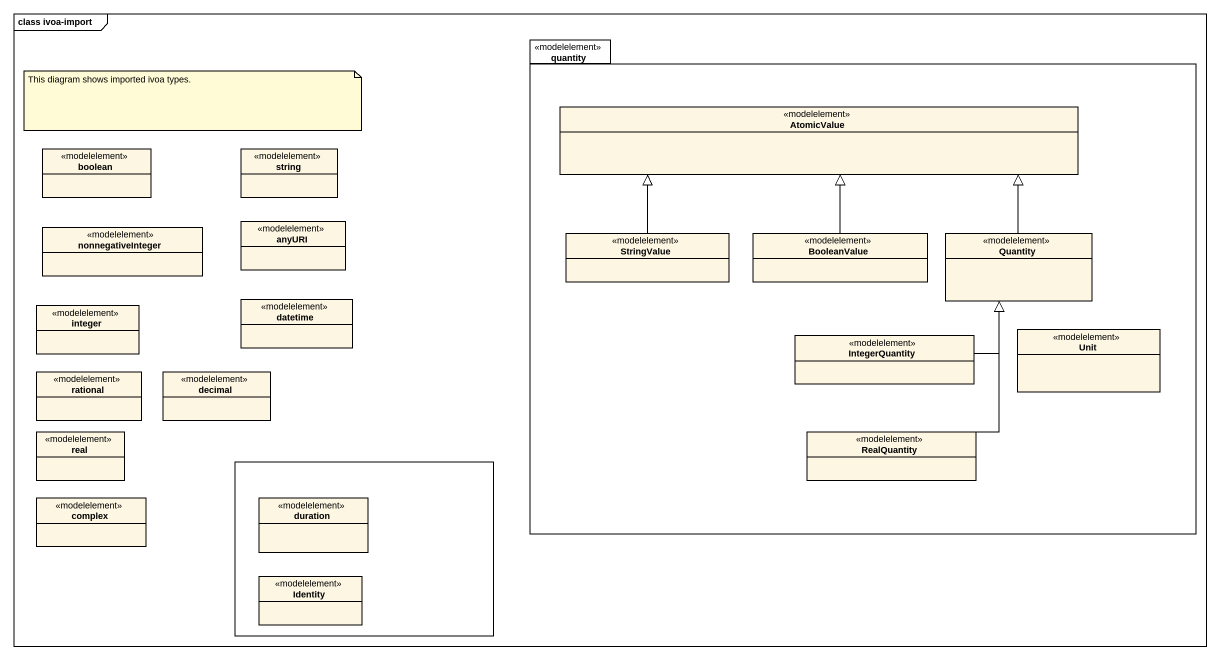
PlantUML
@startuml
mainframe class ivoa-import
hide circle
hide empty members
package quantity <<modelelement>> {
  class AtomicValue <<modelelement>>
  class StringValue <<modelelement>>
  class BooleanValue <<modelelement>>
  class Quantity <<modelelement>>
  class IntegerQuantity <<modelelement>>
  class Unit <<modelelement>>
  class RealQuantity <<modelelement>>
}
class boolean <<modelelement>>
class string <<modelelement>>
class nonnegativeInteger <<modelelement>>
class anyURI <<modelelement>>
class integer <<modelelement>>
class datetime <<modelelement>>
class rational <<modelelement>>
class decimal <<modelelement>>
class real <<modelelement>>
rectangle " " as rectangle1 {
  class duration <<modelelement>>
  class Identity <<modelelement>>
}
class complex <<modelelement>>
StringValue -up-|> AtomicValue
BooleanValue -up-|> AtomicValue
Quantity -up-|> AtomicValue
IntegerQuantity -up-|> Quantity
RealQuantity -up-|> Quantity
note as N1
  This diagram shows imported ivoa types.
end note
@enduml
